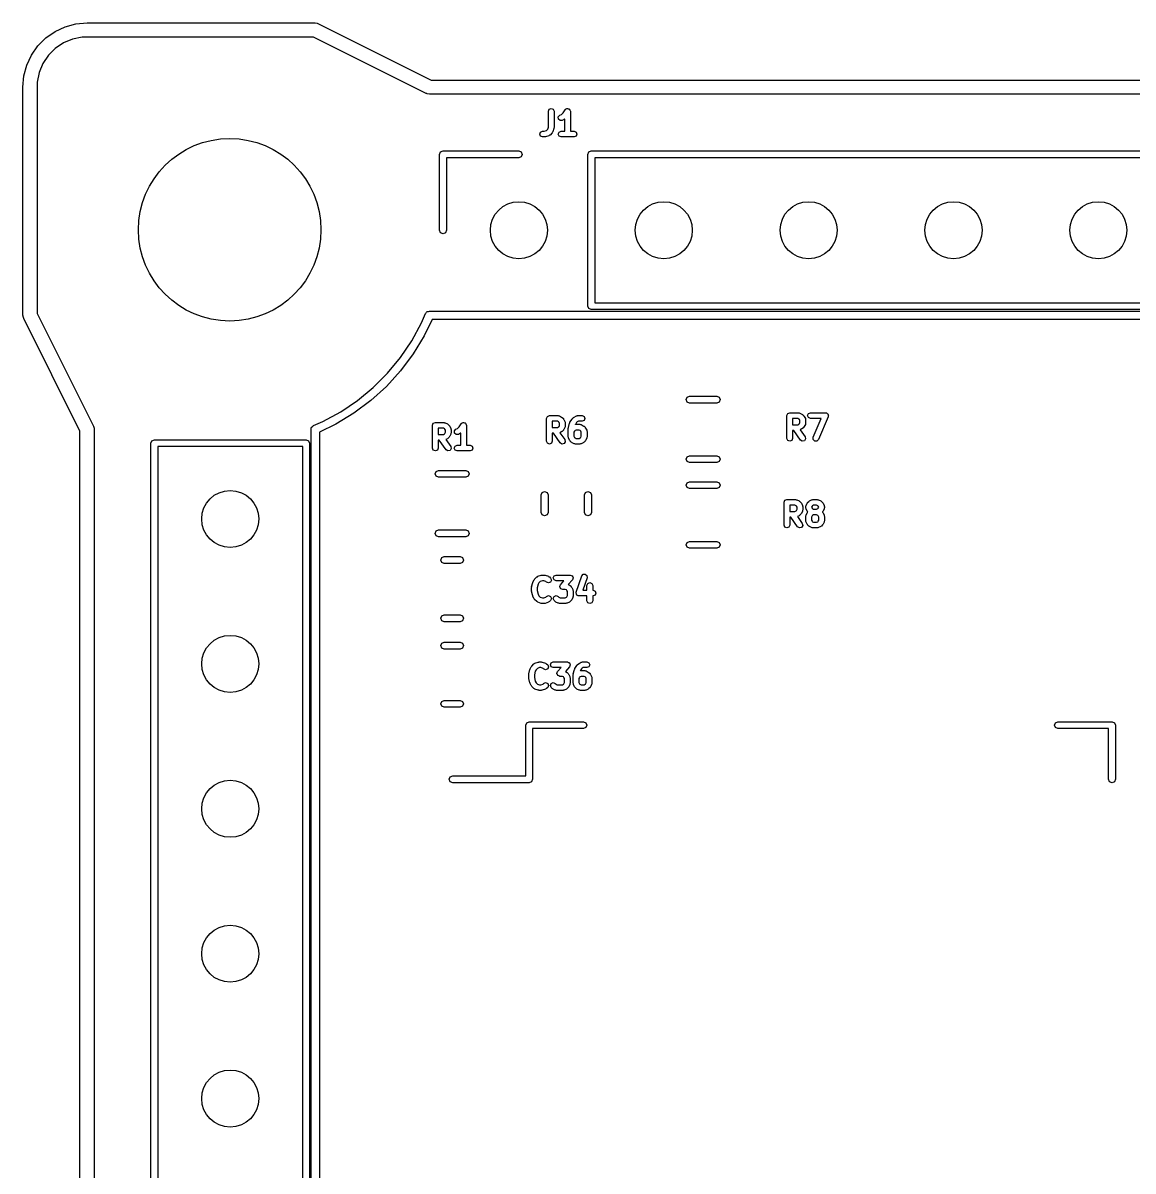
# Model space of a CAD drawing. Extents: x 0.4 to 11.3, y -7.9 to -0.4.
# Drawn here: x 5.113 to 5.879, y -3.74 to -2.948 of the extents above; entities that cross this region are included whole.
import ezdxf

# ---------------------------------------------------------------- set-up
doc = ezdxf.new("R2010")
doc.units = 0
doc.header["$MEASUREMENT"] = 0
doc.layers.add('BLACK', color=7, linetype='CONTINUOUS')

msp = doc.modelspace()

# ---------------------------------------------------------------- linework, layer by layer
at = {"layer": 'BLACK', "linetype": 'CONTINUOUS'}
for p, q in [((5.12901, -2.9582), (5.13533, -2.95377)), ((5.13533, -2.95377), (5.14233, -2.95051)), ((5.14233, -2.95051), (5.14979, -2.94851)), ((5.14979, -2.94851), (5.15748, -2.94783)), ((5.15748, -2.94783), (5.31496, -2.94783)), ((5.31496, -2.94783), (5.31635, -2.94803)), ((5.31635, -2.94803), (5.31672, -2.94828)), ((5.31672, -2.94828), (5.31716, -2.94835)), ((5.31716, -2.94835), (5.39486, -2.9872)), ((5.12355, -2.96366), (5.12901, -2.9582)), ((5.14116, -2.9616), (5.13552, -2.96537)), ((5.14743, -2.959), (5.14116, -2.9616)), ((5.15409, -2.95768), (5.14743, -2.959)), ((5.15748, -2.95768), (5.15409, -2.95768)), ((5.3138, -2.95768), (5.15748, -2.95768)), ((5.3915, -2.99653), (5.3138, -2.95768)), ((5.11586, -2.97698), (5.11912, -2.96998)), ((5.11912, -2.96998), (5.12355, -2.96366)), ((5.13072, -2.97017), (5.12695, -2.97581)), ((5.13552, -2.96537), (5.13072, -2.97017)), ((5.11386, -2.98443), (5.11586, -2.97698)), ((5.12695, -2.97581), (5.12436, -2.98208)), ((5.11319, -2.99213), (5.11386, -2.98443)), ((5.12436, -2.98208), (5.12303, -2.98873)), ((5.11319, -3.14961), (5.11319, -2.99213)), ((5.12303, -2.98873), (5.12303, -2.99213)), ((5.12303, -2.99213), (5.12303, -3.14844)), ((5.39486, -2.9872), (5.90551, -2.9872)), ((5.39194, -2.99661), (5.3915, -2.99653)), ((5.39231, -2.99685), (5.39194, -2.99661)), ((5.3937, -2.99705), (5.39231, -2.99685)), ((5.90551, -2.99705), (5.3937, -2.99705)), ((5.47589, -3.00879), (5.47647, -3.0074)), ((5.47589, -3.01972), (5.47589, -3.00879)), ((5.47647, -3.0074), (5.47786, -3.00682)), ((5.47786, -3.00682), (5.47925, -3.0074)), ((5.47925, -3.0074), (5.47983, -3.00879)), ((5.47983, -3.00879), (5.47983, -3.02004)), ((5.48494, -3.01092), (5.48608, -3.00978)), ((5.48608, -3.00978), (5.48747, -3.0077)), ((5.48747, -3.0077), (5.48764, -3.00758)), ((5.48764, -3.00758), (5.48772, -3.0074)), ((5.48772, -3.0074), (5.48825, -3.00718)), ((5.48825, -3.00718), (5.48872, -3.00686)), ((5.48872, -3.00686), (5.48892, -3.0069)), ((5.48892, -3.0069), (5.48911, -3.00682)), ((5.48911, -3.00682), (5.48964, -3.00704)), ((5.48964, -3.00704), (5.4902, -3.00715)), ((5.4902, -3.00715), (5.49031, -3.00732)), ((5.49031, -3.00732), (5.4905, -3.0074)), ((5.4905, -3.0074), (5.49072, -3.00793)), ((5.49072, -3.00793), (5.49104, -3.0084)), ((5.49104, -3.0084), (5.491, -3.0086)), ((5.491, -3.0086), (5.49108, -3.00879)), ((5.49108, -3.00879), (5.49108, -3.02257)), ((5.48274, -3.01267), (5.48373, -3.01153)), ((5.48285, -3.01417), (5.48274, -3.01267)), ((5.48399, -3.01516), (5.48285, -3.01417)), ((5.48373, -3.01153), (5.48494, -3.01092)), ((5.48549, -3.01505), (5.48399, -3.01516)), ((5.48699, -3.0143), (5.48549, -3.01505)), ((5.48714, -3.01413), (5.48699, -3.0143)), ((5.48714, -3.02257), (5.48714, -3.01413)), ((5.46989, -3.02454), (5.47047, -3.02315)), ((5.47047, -3.02593), (5.46989, -3.02454)), ((5.47047, -3.02315), (5.47186, -3.02257)), ((5.47186, -3.02651), (5.47047, -3.02593)), ((5.47186, -3.02257), (5.47304, -3.02257)), ((5.47336, -3.02651), (5.47186, -3.02651)), ((5.47304, -3.02257), (5.47455, -3.02207)), ((5.47366, -3.02638), (5.47336, -3.02651)), ((5.47398, -3.0264), (5.47366, -3.02638)), ((5.47623, -3.02565), (5.47398, -3.0264)), ((5.47455, -3.02207), (5.47539, -3.02122)), ((5.47539, -3.02122), (5.47589, -3.01972)), ((5.47658, -3.02535), (5.47623, -3.02565)), ((5.477, -3.02518), (5.47658, -3.02535)), ((5.4785, -3.02368), (5.477, -3.02518)), ((5.47868, -3.02326), (5.4785, -3.02368)), ((5.47898, -3.02291), (5.47868, -3.02326)), ((5.47973, -3.02066), (5.47898, -3.02291)), ((5.47983, -3.02004), (5.47971, -3.02034)), ((5.47971, -3.02034), (5.47973, -3.02066)), ((5.48264, -3.02454), (5.48322, -3.02315)), ((5.48322, -3.02593), (5.48264, -3.02454)), ((5.48322, -3.02315), (5.48461, -3.02257)), ((5.48461, -3.02651), (5.48322, -3.02593)), ((5.48461, -3.02257), (5.48714, -3.02257)), ((5.48911, -3.02651), (5.48461, -3.02651)), ((5.49361, -3.02651), (5.48911, -3.02651)), ((5.49108, -3.02257), (5.49361, -3.02257)), ((5.49361, -3.02257), (5.495, -3.02315)), ((5.495, -3.02593), (5.49361, -3.02651)), ((5.495, -3.02315), (5.49558, -3.02454)), ((5.49558, -3.02454), (5.495, -3.02593)), ((5.40079, -3.03855), (5.40148, -3.03688)), ((5.40079, -3.09091), (5.40079, -3.03855)), ((5.40148, -3.03688), (5.40315, -3.03619)), ((5.40315, -3.03619), (5.45551, -3.03619)), ((5.45551, -3.04091), (5.40551, -3.04091)), ((5.40551, -3.04091), (5.40551, -3.09091)), ((5.45551, -3.03619), (5.45718, -3.03688)), ((5.45718, -3.04022), (5.45551, -3.04091)), ((5.45718, -3.03688), (5.45787, -3.03855)), ((5.45787, -3.03855), (5.45718, -3.04022)), ((5.50315, -3.03855), (5.50384, -3.03688)), ((5.50315, -3.14328), (5.50315, -3.03855)), ((5.50384, -3.03688), (5.50551, -3.03619)), ((5.50551, -3.03619), (6.40787, -3.03619)), ((5.50787, -3.04091), (5.50787, -3.14091)), ((6.40551, -3.04091), (5.50787, -3.04091)), ((5.40148, -3.09258), (5.40079, -3.09091)), ((5.40315, -3.09328), (5.40148, -3.09258)), ((5.40482, -3.09258), (5.40315, -3.09328)), ((5.40551, -3.09091), (5.40482, -3.09258)), ((5.50384, -3.14495), (5.50315, -3.14328)), ((5.50551, -3.14564), (5.50384, -3.14495)), ((5.50787, -3.14091), (6.40551, -3.14091)), ((5.11331, -3.15003), (5.11319, -3.14961)), ((5.11327, -3.15048), (5.11331, -3.15003)), ((5.11371, -3.15181), (5.11327, -3.15048)), ((5.15256, -3.22951), (5.11371, -3.15181)), ((5.12303, -3.14844), (5.16188, -3.22615)), ((5.38825, -3.15487), (5.39101, -3.14844)), ((5.39556, -3.15256), (5.39008, -3.16384)), ((5.39101, -3.14844), (5.39154, -3.14783)), ((5.39154, -3.14783), (5.39182, -3.14734)), ((5.39182, -3.14734), (5.39204, -3.14727)), ((5.39204, -3.14727), (5.39221, -3.14707)), ((5.39221, -3.14707), (5.39319, -3.14685)), ((5.39319, -3.14685), (5.39372, -3.14665)), ((5.39372, -3.14665), (6.41734, -3.14665)), ((6.4155, -3.15256), (5.39556, -3.15256)), ((6.40787, -3.14564), (5.50551, -3.14564)), ((5.38154, -3.16715), (5.38825, -3.15487)), ((5.3737, -3.17874), (5.38154, -3.16715)), ((5.39008, -3.16384), (5.38251, -3.17625)), ((5.38251, -3.17625), (5.3738, -3.18789)), ((5.36479, -3.18952), (5.3737, -3.17874)), ((5.3549, -3.19942), (5.36479, -3.18952)), ((5.3738, -3.18789), (5.36402, -3.19865)), ((5.34411, -3.20833), (5.3549, -3.19942)), ((5.36402, -3.19865), (5.35326, -3.20842)), ((5.33252, -3.21617), (5.34411, -3.20833)), ((5.35326, -3.20842), (5.34163, -3.21714)), ((5.57099, -3.20778), (5.57169, -3.20611)), ((5.57169, -3.20945), (5.57099, -3.20778)), ((5.57169, -3.20611), (5.57336, -3.20541)), ((5.57336, -3.20541), (5.59204, -3.20541)), ((5.59204, -3.20541), (5.59371, -3.20611)), ((5.59371, -3.20611), (5.5944, -3.20778)), ((5.5944, -3.20778), (5.59371, -3.20945)), ((5.32025, -3.22288), (5.33252, -3.21617)), ((5.57336, -3.21014), (5.57169, -3.20945)), ((5.59204, -3.21014), (5.57336, -3.21014)), ((5.59371, -3.20945), (5.59204, -3.21014)), ((5.64109, -3.2174), (5.64249, -3.21682)), ((5.64249, -3.21682), (5.64849, -3.21682)), ((5.64849, -3.21682), (5.64891, -3.217)), ((5.65534, -3.2174), (5.65673, -3.21682)), ((5.65673, -3.21682), (5.66723, -3.21682)), ((5.66723, -3.21682), (5.66761, -3.21698)), ((5.31382, -3.22563), (5.32025, -3.22288)), ((5.32922, -3.22471), (5.31793, -3.23019)), ((5.34163, -3.21714), (5.32922, -3.22471)), ((5.39588, -3.22548), (5.39645, -3.22409)), ((5.39645, -3.22409), (5.39784, -3.22351)), ((5.39784, -3.22351), (5.40384, -3.22351)), ((5.40384, -3.22351), (5.40427, -3.22369)), ((5.40427, -3.22369), (5.40472, -3.22372)), ((5.40472, -3.22372), (5.40622, -3.22447)), ((5.40622, -3.22447), (5.40644, -3.22472)), ((5.40644, -3.22472), (5.40674, -3.22484)), ((5.41431, -3.22648), (5.4157, -3.22439)), ((5.4157, -3.22439), (5.41587, -3.22428)), ((5.41587, -3.22428), (5.41595, -3.22409)), ((5.41595, -3.22409), (5.41648, -3.22387)), ((5.41648, -3.22387), (5.41696, -3.22355)), ((5.41696, -3.22355), (5.41716, -3.22359)), ((5.41716, -3.22359), (5.41734, -3.22351)), ((5.41734, -3.22351), (5.41787, -3.22373)), ((5.41787, -3.22373), (5.41843, -3.22384)), ((5.41843, -3.22384), (5.41855, -3.22401)), ((5.41855, -3.22401), (5.41873, -3.22409)), ((5.41873, -3.22409), (5.41895, -3.22462)), ((5.41895, -3.22462), (5.41927, -3.2251)), ((5.47462, -3.22079), (5.47519, -3.2194)), ((5.47462, -3.23654), (5.47462, -3.22079)), ((5.47519, -3.2194), (5.47659, -3.21882)), ((5.47659, -3.21882), (5.48258, -3.21882)), ((5.48212, -3.22276), (5.47855, -3.22276)), ((5.47855, -3.22276), (5.47855, -3.22707)), ((5.48292, -3.22316), (5.48212, -3.22276)), ((5.48258, -3.21882), (5.48301, -3.219)), ((5.48322, -3.22346), (5.48292, -3.22316)), ((5.48301, -3.219), (5.48346, -3.21903)), ((5.48362, -3.22425), (5.48322, -3.22346)), ((5.48346, -3.21903), (5.48496, -3.21978)), ((5.48362, -3.22557), (5.48362, -3.22425)), ((5.48496, -3.21978), (5.48518, -3.22002)), ((5.48518, -3.22002), (5.48548, -3.22015)), ((5.48548, -3.22015), (5.48623, -3.2209)), ((5.48623, -3.2209), (5.48635, -3.2212)), ((5.48635, -3.2212), (5.48659, -3.22141)), ((5.48659, -3.22141), (5.48734, -3.22291)), ((5.48734, -3.22291), (5.48738, -3.22337)), ((5.48738, -3.22337), (5.48755, -3.22379)), ((5.48755, -3.22379), (5.48755, -3.22604)), ((5.48967, -3.22706), (5.49042, -3.22406)), ((5.49042, -3.22406), (5.49063, -3.22378)), ((5.49063, -3.22378), (5.4907, -3.22345)), ((5.4907, -3.22345), (5.4922, -3.2212)), ((5.4922, -3.2212), (5.49236, -3.22108)), ((5.49236, -3.22108), (5.49244, -3.2209)), ((5.49244, -3.2209), (5.49319, -3.22015)), ((5.49319, -3.22015), (5.49349, -3.22002)), ((5.49349, -3.22002), (5.4937, -3.21978)), ((5.4937, -3.21978), (5.4952, -3.21903)), ((5.49536, -3.22354), (5.49448, -3.22486)), ((5.4952, -3.21903), (5.49566, -3.219)), ((5.49575, -3.22316), (5.49536, -3.22354)), ((5.49566, -3.219), (5.49608, -3.21882)), ((5.49655, -3.22276), (5.49575, -3.22316)), ((5.49608, -3.21882), (5.49908, -3.21882)), ((5.49908, -3.22276), (5.49655, -3.22276)), ((5.49908, -3.21882), (5.50047, -3.2194)), ((5.50047, -3.22218), (5.49908, -3.22276)), ((5.50047, -3.2194), (5.50105, -3.22079)), ((5.50105, -3.22079), (5.50047, -3.22218)), ((5.64052, -3.21879), (5.64109, -3.2174)), ((5.64052, -3.23454), (5.64052, -3.21879)), ((5.64802, -3.22076), (5.64446, -3.22076)), ((5.64446, -3.22076), (5.64446, -3.22507)), ((5.64882, -3.22116), (5.64802, -3.22076)), ((5.64802, -3.22507), (5.64882, -3.22467)), ((5.64912, -3.22146), (5.64882, -3.22116)), ((5.64882, -3.22467), (5.64912, -3.22437)), ((5.64891, -3.217), (5.64937, -3.21703)), ((5.64952, -3.22225), (5.64912, -3.22146)), ((5.64912, -3.22437), (5.64952, -3.22357)), ((5.64937, -3.21703), (5.65087, -3.21778)), ((5.64952, -3.22357), (5.64952, -3.22225)), ((5.65087, -3.21778), (5.65108, -3.21802)), ((5.65108, -3.21802), (5.65138, -3.21815)), ((5.65138, -3.21815), (5.65213, -3.2189)), ((5.65213, -3.2189), (5.65225, -3.2192)), ((5.65225, -3.2192), (5.6525, -3.21941)), ((5.6525, -3.21941), (5.65325, -3.22091)), ((5.65325, -3.22091), (5.65328, -3.22137)), ((5.65328, -3.22446), (5.65325, -3.22492)), ((5.65328, -3.22137), (5.65345, -3.22179)), ((5.65345, -3.22404), (5.65328, -3.22446)), ((5.65345, -3.22179), (5.65345, -3.22404)), ((5.65477, -3.21879), (5.65534, -3.2174)), ((5.65534, -3.22018), (5.65477, -3.21879)), ((5.65673, -3.22076), (5.65534, -3.22018)), ((5.66425, -3.22076), (5.65673, -3.22076)), ((5.65868, -3.23376), (5.66425, -3.22076)), ((5.66904, -3.21956), (5.66229, -3.23531)), ((5.66761, -3.21698), (5.66801, -3.21698)), ((5.66801, -3.21698), (5.66827, -3.21725)), ((5.66827, -3.21725), (5.66863, -3.2174)), ((5.66863, -3.2174), (5.66878, -3.21777)), ((5.66878, -3.21777), (5.66906, -3.21806)), ((5.66905, -3.21916), (5.66904, -3.21956)), ((5.6692, -3.21879), (5.66905, -3.21916)), ((5.66906, -3.21806), (5.66906, -3.21844)), ((5.66906, -3.21844), (5.6692, -3.21879)), ((5.15256, -4.25081), (5.15256, -3.22951)), ((5.16188, -3.22615), (5.16232, -3.22747)), ((5.16232, -3.22747), (5.16228, -3.22792)), ((5.16228, -3.22792), (5.1624, -3.22835)), ((5.1624, -3.22835), (5.1624, -4.25197)), ((5.31203, -3.22835), (5.31221, -3.22734)), ((5.31203, -4.25197), (5.31203, -3.22835)), ((5.31221, -3.22734), (5.31238, -3.22713)), ((5.31238, -3.22713), (5.31244, -3.22683)), ((5.31244, -3.22683), (5.31313, -3.22623)), ((5.31313, -3.22623), (5.3135, -3.22579)), ((5.3135, -3.22579), (5.31367, -3.22576)), ((5.31367, -3.22576), (5.31382, -3.22563)), ((5.31793, -3.23019), (5.31793, -4.25012)), ((5.39588, -3.24123), (5.39588, -3.22548)), ((5.40338, -3.22745), (5.39981, -3.22745)), ((5.39981, -3.22745), (5.39981, -3.23176)), ((5.39981, -3.23176), (5.40338, -3.23176)), ((5.40418, -3.22785), (5.40338, -3.22745)), ((5.40338, -3.23176), (5.40418, -3.23136)), ((5.40448, -3.22815), (5.40418, -3.22785)), ((5.40418, -3.23136), (5.40448, -3.23107)), ((5.40488, -3.22895), (5.40448, -3.22815)), ((5.40448, -3.23107), (5.40488, -3.23027)), ((5.40488, -3.23027), (5.40488, -3.22895)), ((5.40674, -3.22484), (5.40749, -3.22559)), ((5.40749, -3.22559), (5.40761, -3.22589)), ((5.40761, -3.22589), (5.40785, -3.2261)), ((5.40785, -3.2261), (5.4086, -3.2276)), ((5.4086, -3.23161), (5.40785, -3.23311)), ((5.4086, -3.2276), (5.40864, -3.22806)), ((5.40864, -3.23115), (5.4086, -3.23161)), ((5.40864, -3.22806), (5.40881, -3.22848)), ((5.40881, -3.23073), (5.40864, -3.23115)), ((5.40881, -3.22848), (5.40881, -3.23073)), ((5.41098, -3.22936), (5.41196, -3.22822)), ((5.41108, -3.23086), (5.41098, -3.22936)), ((5.41222, -3.23185), (5.41108, -3.23086)), ((5.41196, -3.22822), (5.41318, -3.22761)), ((5.41372, -3.23174), (5.41222, -3.23185)), ((5.41318, -3.22761), (5.41431, -3.22648)), ((5.41522, -3.23099), (5.41372, -3.23174)), ((5.41537, -3.23082), (5.41522, -3.23099)), ((5.41537, -3.23926), (5.41537, -3.23082)), ((5.41927, -3.2251), (5.41923, -3.22529)), ((5.41923, -3.22529), (5.41931, -3.22548)), ((5.41931, -3.22548), (5.41931, -3.23926)), ((5.47855, -3.22707), (5.48212, -3.22707)), ((5.47931, -3.23101), (5.47855, -3.23101)), ((5.47855, -3.23101), (5.47855, -3.23654)), ((5.48397, -3.23767), (5.47931, -3.23101)), ((5.48212, -3.22707), (5.48292, -3.22667)), ((5.48292, -3.22667), (5.48322, -3.22637)), ((5.48322, -3.22637), (5.48362, -3.22557)), ((5.48496, -3.23005), (5.48384, -3.23061)), ((5.48384, -3.23061), (5.4872, -3.23541)), ((5.48518, -3.2298), (5.48496, -3.23005)), ((5.48548, -3.22968), (5.48518, -3.2298)), ((5.48623, -3.22893), (5.48548, -3.22968)), ((5.48635, -3.22863), (5.48623, -3.22893)), ((5.48659, -3.22842), (5.48635, -3.22863)), ((5.48734, -3.22692), (5.48659, -3.22842)), ((5.48738, -3.22646), (5.48734, -3.22692)), ((5.48755, -3.22604), (5.48738, -3.22646)), ((5.48961, -3.22754), (5.48971, -3.22731)), ((5.48961, -3.23354), (5.48961, -3.22754)), ((5.48971, -3.22731), (5.48967, -3.22706)), ((5.49395, -3.22945), (5.49355, -3.23025)), ((5.49355, -3.23025), (5.49355, -3.23307)), ((5.49425, -3.22916), (5.49395, -3.22945)), ((5.49505, -3.22876), (5.49425, -3.22916)), ((5.49448, -3.22486), (5.49458, -3.22482)), ((5.49458, -3.22482), (5.49758, -3.22482)), ((5.49712, -3.22876), (5.49505, -3.22876)), ((5.49792, -3.22916), (5.49712, -3.22876)), ((5.49758, -3.22482), (5.49801, -3.225)), ((5.49821, -3.22945), (5.49792, -3.22916)), ((5.49801, -3.225), (5.49846, -3.22503)), ((5.49861, -3.23025), (5.49821, -3.22945)), ((5.49846, -3.22503), (5.49996, -3.22578)), ((5.49861, -3.23307), (5.49861, -3.23025)), ((5.49996, -3.22578), (5.50017, -3.22602)), ((5.50017, -3.22602), (5.50047, -3.22615)), ((5.50047, -3.22615), (5.50122, -3.2269)), ((5.50122, -3.2269), (5.50135, -3.2272)), ((5.50135, -3.2272), (5.50159, -3.22741)), ((5.50159, -3.22741), (5.50234, -3.22891)), ((5.50234, -3.22891), (5.50238, -3.22936)), ((5.50238, -3.22936), (5.50255, -3.22979)), ((5.50255, -3.22979), (5.50255, -3.23354)), ((5.64446, -3.22507), (5.64802, -3.22507)), ((5.64521, -3.22901), (5.64446, -3.22901)), ((5.64446, -3.22901), (5.64446, -3.23454)), ((5.64987, -3.23567), (5.64521, -3.22901)), ((5.65087, -3.22805), (5.64974, -3.22861)), ((5.64974, -3.22861), (5.6531, -3.23341)), ((5.65108, -3.2278), (5.65087, -3.22805)), ((5.65138, -3.22768), (5.65108, -3.2278)), ((5.65213, -3.22693), (5.65138, -3.22768)), ((5.65225, -3.22663), (5.65213, -3.22693)), ((5.6525, -3.22642), (5.65225, -3.22663)), ((5.65325, -3.22492), (5.6525, -3.22642)), ((5.20154, -3.2378), (5.20224, -3.23612)), ((5.20154, -4.14016), (5.20154, -3.2378)), ((5.20224, -3.23612), (5.20391, -3.23543)), ((5.20391, -3.23543), (5.30863, -3.23543)), ((5.20627, -3.24016), (5.20627, -4.1378)), ((5.30627, -3.24016), (5.20627, -3.24016)), ((5.30627, -4.1378), (5.30627, -3.24016)), ((5.30863, -3.23543), (5.3103, -3.23612)), ((5.3103, -3.23612), (5.31099, -3.2378)), ((5.31099, -3.2378), (5.31099, -4.14016)), ((5.40057, -3.2357), (5.39981, -3.2357)), ((5.39981, -3.2357), (5.39981, -3.24123)), ((5.40523, -3.24236), (5.40057, -3.2357)), ((5.40622, -3.23474), (5.4051, -3.2353)), ((5.4051, -3.2353), (5.40846, -3.2401)), ((5.40644, -3.2345), (5.40622, -3.23474)), ((5.40674, -3.23437), (5.40644, -3.2345)), ((5.40749, -3.23362), (5.40674, -3.23437)), ((5.40761, -3.23332), (5.40749, -3.23362)), ((5.40785, -3.23311), (5.40761, -3.23332)), ((5.40846, -3.2401), (5.40878, -3.24157)), ((5.41087, -3.24123), (5.41145, -3.23984)), ((5.41145, -3.23984), (5.41284, -3.23926)), ((5.41284, -3.23926), (5.41537, -3.23926)), ((5.41931, -3.23926), (5.42184, -3.23926)), ((5.42184, -3.23926), (5.42323, -3.23984)), ((5.42323, -3.23984), (5.42381, -3.24123)), ((5.47519, -3.23793), (5.47462, -3.23654)), ((5.47659, -3.23851), (5.47519, -3.23793)), ((5.47798, -3.23793), (5.47659, -3.23851)), ((5.47855, -3.23654), (5.47798, -3.23793)), ((5.48524, -3.23848), (5.48397, -3.23767)), ((5.48671, -3.23815), (5.48524, -3.23848)), ((5.48752, -3.23688), (5.48671, -3.23815)), ((5.4872, -3.23541), (5.48752, -3.23688)), ((5.48979, -3.23396), (5.48961, -3.23354)), ((5.48982, -3.23442), (5.48979, -3.23396)), ((5.49057, -3.23592), (5.48982, -3.23442)), ((5.49082, -3.23613), (5.49057, -3.23592)), ((5.49094, -3.23643), (5.49082, -3.23613)), ((5.49169, -3.23718), (5.49094, -3.23643)), ((5.49199, -3.2373), (5.49169, -3.23718)), ((5.4922, -3.23755), (5.49199, -3.2373)), ((5.4937, -3.2383), (5.4922, -3.23755)), ((5.49355, -3.23307), (5.49395, -3.23387)), ((5.49416, -3.23833), (5.4937, -3.2383)), ((5.49395, -3.23387), (5.49425, -3.23417)), ((5.49458, -3.23851), (5.49416, -3.23833)), ((5.49425, -3.23417), (5.49505, -3.23457)), ((5.49758, -3.23851), (5.49458, -3.23851)), ((5.49505, -3.23457), (5.49712, -3.23457)), ((5.49712, -3.23457), (5.49792, -3.23417)), ((5.49801, -3.23833), (5.49758, -3.23851)), ((5.49792, -3.23417), (5.49821, -3.23387)), ((5.49846, -3.2383), (5.49801, -3.23833)), ((5.49821, -3.23387), (5.49861, -3.23307)), ((5.49996, -3.23755), (5.49846, -3.2383)), ((5.50017, -3.2373), (5.49996, -3.23755)), ((5.50047, -3.23718), (5.50017, -3.2373)), ((5.50122, -3.23643), (5.50047, -3.23718)), ((5.50135, -3.23613), (5.50122, -3.23643)), ((5.50159, -3.23592), (5.50135, -3.23613)), ((5.50234, -3.23442), (5.50159, -3.23592)), ((5.50238, -3.23396), (5.50234, -3.23442)), ((5.50255, -3.23354), (5.50238, -3.23396)), ((5.64109, -3.23593), (5.64052, -3.23454)), ((5.64249, -3.23651), (5.64109, -3.23593)), ((5.64388, -3.23593), (5.64249, -3.23651)), ((5.64446, -3.23454), (5.64388, -3.23593)), ((5.65114, -3.23648), (5.64987, -3.23567)), ((5.65261, -3.23615), (5.65114, -3.23648)), ((5.65342, -3.23488), (5.65261, -3.23615)), ((5.6531, -3.23341), (5.65342, -3.23488)), ((5.65866, -3.23527), (5.65868, -3.23376)), ((5.65971, -3.23635), (5.65866, -3.23527)), ((5.66122, -3.23636), (5.65971, -3.23635)), ((5.66229, -3.23531), (5.66122, -3.23636)), ((5.39645, -3.24262), (5.39588, -3.24123)), ((5.39784, -3.2432), (5.39645, -3.24262)), ((5.39924, -3.24262), (5.39784, -3.2432)), ((5.39981, -3.24123), (5.39924, -3.24262)), ((5.4065, -3.24317), (5.40523, -3.24236)), ((5.40797, -3.24284), (5.4065, -3.24317)), ((5.40878, -3.24157), (5.40797, -3.24284)), ((5.41145, -3.24262), (5.41087, -3.24123)), ((5.41284, -3.2432), (5.41145, -3.24262)), ((5.41734, -3.2432), (5.41284, -3.2432)), ((5.42184, -3.2432), (5.41734, -3.2432)), ((5.42323, -3.24262), (5.42184, -3.2432)), ((5.42381, -3.24123), (5.42323, -3.24262)), ((5.57099, -3.24892), (5.57169, -3.24725)), ((5.57169, -3.24725), (5.57336, -3.24656)), ((5.57336, -3.24656), (5.59204, -3.24656)), ((5.59204, -3.24656), (5.59371, -3.24725)), ((5.59371, -3.24725), (5.5944, -3.24892)), ((5.57169, -3.25059), (5.57099, -3.24892)), ((5.57336, -3.25128), (5.57169, -3.25059)), ((5.59204, -3.25128), (5.57336, -3.25128)), ((5.59371, -3.25059), (5.59204, -3.25128)), ((5.5944, -3.24892), (5.59371, -3.25059)), ((5.39777, -3.25896), (5.39846, -3.25729)), ((5.39846, -3.26063), (5.39777, -3.25896)), ((5.39846, -3.25729), (5.40013, -3.25659)), ((5.40013, -3.26132), (5.39846, -3.26063)), ((5.40013, -3.25659), (5.41881, -3.25659)), ((5.41881, -3.26132), (5.40013, -3.26132)), ((5.41881, -3.25659), (5.42048, -3.25729)), ((5.42048, -3.26063), (5.41881, -3.26132)), ((5.42048, -3.25729), (5.42117, -3.25896)), ((5.42117, -3.25896), (5.42048, -3.26063)), ((5.47089, -3.27348), (5.47158, -3.27181)), ((5.47158, -3.27181), (5.47325, -3.27112)), ((5.47325, -3.27112), (5.47492, -3.27181)), ((5.47492, -3.27181), (5.47561, -3.27348)), ((5.50081, -3.27348), (5.5015, -3.27181)), ((5.5015, -3.27181), (5.50317, -3.27112)), ((5.50317, -3.27112), (5.50484, -3.27181)), ((5.50484, -3.27181), (5.50553, -3.27348)), ((5.57099, -3.26683), (5.57169, -3.26516)), ((5.57169, -3.2685), (5.57099, -3.26683)), ((5.57169, -3.26516), (5.57336, -3.26447)), ((5.57336, -3.26919), (5.57169, -3.2685)), ((5.57336, -3.26447), (5.59204, -3.26447)), ((5.59204, -3.26919), (5.57336, -3.26919)), ((5.59204, -3.26447), (5.59371, -3.26516)), ((5.59371, -3.2685), (5.59204, -3.26919)), ((5.59371, -3.26516), (5.5944, -3.26683)), ((5.5944, -3.26683), (5.59371, -3.2685)), ((5.47089, -3.28558), (5.47089, -3.27348)), ((5.47561, -3.27348), (5.47561, -3.28558)), ((5.50081, -3.28558), (5.50081, -3.27348)), ((5.50553, -3.27348), (5.50553, -3.28558)), ((5.63852, -3.27863), (5.63909, -3.27724)), ((5.63852, -3.29438), (5.63852, -3.27863)), ((5.63909, -3.27724), (5.64049, -3.27666)), ((5.64049, -3.27666), (5.64649, -3.27666)), ((5.64649, -3.27666), (5.64691, -3.27684)), ((5.64691, -3.27684), (5.64737, -3.27687)), ((5.64737, -3.27687), (5.64887, -3.27762)), ((5.64887, -3.27762), (5.64908, -3.27787)), ((5.64908, -3.27787), (5.64938, -3.27799)), ((5.64938, -3.27799), (5.65013, -3.27874)), ((5.65013, -3.27874), (5.65025, -3.27904)), ((5.65025, -3.27904), (5.6505, -3.27925)), ((5.6505, -3.27925), (5.65125, -3.28075)), ((5.65372, -3.28075), (5.65447, -3.27925)), ((5.65447, -3.27925), (5.65472, -3.27904)), ((5.65472, -3.27904), (5.65484, -3.27874)), ((5.65484, -3.27874), (5.65559, -3.27799)), ((5.65559, -3.27799), (5.65589, -3.27787)), ((5.65589, -3.27787), (5.6561, -3.27762)), ((5.6561, -3.27762), (5.6576, -3.27687)), ((5.6576, -3.27687), (5.65806, -3.27684)), ((5.65806, -3.27684), (5.65848, -3.27666)), ((5.65848, -3.27666), (5.66148, -3.27666)), ((5.66148, -3.27666), (5.66191, -3.27684)), ((5.66191, -3.27684), (5.66236, -3.27687)), ((5.66236, -3.27687), (5.66386, -3.27762)), ((5.66386, -3.27762), (5.66408, -3.27787)), ((5.66408, -3.27787), (5.66438, -3.27799)), ((5.66438, -3.27799), (5.66513, -3.27874)), ((5.66513, -3.27874), (5.66525, -3.27904)), ((5.66525, -3.27904), (5.66549, -3.27925)), ((5.66549, -3.27925), (5.66624, -3.28075)), ((5.47158, -3.28725), (5.47089, -3.28558)), ((5.47325, -3.28794), (5.47158, -3.28725)), ((5.47492, -3.28725), (5.47325, -3.28794)), ((5.47561, -3.28558), (5.47492, -3.28725)), ((5.5015, -3.28725), (5.50081, -3.28558)), ((5.50317, -3.28794), (5.5015, -3.28725)), ((5.50484, -3.28725), (5.50317, -3.28794)), ((5.50553, -3.28558), (5.50484, -3.28725)), ((5.64602, -3.2806), (5.64246, -3.2806)), ((5.64246, -3.2806), (5.64246, -3.28491)), ((5.64246, -3.28491), (5.64602, -3.28491)), ((5.64682, -3.281), (5.64602, -3.2806)), ((5.64602, -3.28491), (5.64682, -3.28451)), ((5.64712, -3.2813), (5.64682, -3.281)), ((5.64682, -3.28451), (5.64712, -3.28421)), ((5.64752, -3.2821), (5.64712, -3.2813)), ((5.64712, -3.28421), (5.64752, -3.28342)), ((5.64752, -3.28342), (5.64752, -3.2821)), ((5.64887, -3.28789), (5.64774, -3.28845)), ((5.64908, -3.28765), (5.64887, -3.28789)), ((5.64938, -3.28752), (5.64908, -3.28765)), ((5.65013, -3.28677), (5.64938, -3.28752)), ((5.65025, -3.28647), (5.65013, -3.28677)), ((5.6505, -3.28626), (5.65025, -3.28647)), ((5.65125, -3.28476), (5.6505, -3.28626)), ((5.65125, -3.28075), (5.65128, -3.28121)), ((5.65128, -3.2843), (5.65125, -3.28476)), ((5.65128, -3.28121), (5.65145, -3.28163)), ((5.65145, -3.28388), (5.65128, -3.2843)), ((5.65145, -3.28163), (5.65145, -3.28388)), ((5.65352, -3.28163), (5.65369, -3.28121)), ((5.65352, -3.28238), (5.65352, -3.28163)), ((5.65369, -3.2828), (5.65352, -3.28238)), ((5.65352, -3.28838), (5.65369, -3.28796)), ((5.65369, -3.28121), (5.65372, -3.28075)), ((5.65372, -3.28326), (5.65369, -3.2828)), ((5.65369, -3.28796), (5.65372, -3.2875)), ((5.65447, -3.28476), (5.65372, -3.28326)), ((5.65372, -3.2875), (5.65447, -3.286)), ((5.65472, -3.28497), (5.65447, -3.28476)), ((5.65447, -3.286), (5.65472, -3.28579)), ((5.65484, -3.28527), (5.65472, -3.28497)), ((5.65472, -3.28579), (5.65484, -3.28549)), ((5.65495, -3.28538), (5.65484, -3.28527)), ((5.65484, -3.28549), (5.65495, -3.28538)), ((5.65785, -3.28805), (5.65745, -3.28885)), ((5.65785, -3.2813), (5.6575, -3.28201)), ((5.6575, -3.28201), (5.65785, -3.28272)), ((5.65815, -3.281), (5.65785, -3.2813)), ((5.65785, -3.28272), (5.65815, -3.28301)), ((5.65815, -3.28775), (5.65785, -3.28805)), ((5.65895, -3.2806), (5.65815, -3.281)), ((5.65815, -3.28301), (5.65895, -3.28341)), ((5.65895, -3.28735), (5.65815, -3.28775)), ((5.66102, -3.2806), (5.65895, -3.2806)), ((5.65895, -3.28341), (5.66102, -3.28341)), ((5.66102, -3.28735), (5.65895, -3.28735)), ((5.66182, -3.281), (5.66102, -3.2806)), ((5.66102, -3.28341), (5.66182, -3.28301)), ((5.66182, -3.28775), (5.66102, -3.28735)), ((5.66212, -3.2813), (5.66182, -3.281)), ((5.66182, -3.28301), (5.66212, -3.28272)), ((5.66212, -3.28805), (5.66182, -3.28775)), ((5.66247, -3.28201), (5.66212, -3.2813)), ((5.66212, -3.28272), (5.66247, -3.28201)), ((5.66252, -3.28885), (5.66212, -3.28805)), ((5.66513, -3.28527), (5.66502, -3.28538)), ((5.66502, -3.28538), (5.66513, -3.28549)), ((5.66525, -3.28497), (5.66513, -3.28527)), ((5.66513, -3.28549), (5.66525, -3.28579)), ((5.66549, -3.28476), (5.66525, -3.28497)), ((5.66525, -3.28579), (5.66549, -3.286)), ((5.66624, -3.28326), (5.66549, -3.28476)), ((5.66549, -3.286), (5.66624, -3.2875)), ((5.66624, -3.28075), (5.66628, -3.28121)), ((5.66628, -3.2828), (5.66624, -3.28326)), ((5.66624, -3.2875), (5.66628, -3.28796)), ((5.66628, -3.28121), (5.66645, -3.28163)), ((5.66645, -3.28238), (5.66628, -3.2828)), ((5.66628, -3.28796), (5.66645, -3.28838)), ((5.66645, -3.28163), (5.66645, -3.28238)), ((5.63909, -3.29577), (5.63852, -3.29438)), ((5.64049, -3.29635), (5.63909, -3.29577)), ((5.64188, -3.29577), (5.64049, -3.29635)), ((5.64246, -3.29438), (5.64188, -3.29577)), ((5.64321, -3.28885), (5.64246, -3.28885)), ((5.64246, -3.28885), (5.64246, -3.29438)), ((5.64787, -3.29551), (5.64321, -3.28885)), ((5.64774, -3.28845), (5.6511, -3.29325)), ((5.64914, -3.29632), (5.64787, -3.29551)), ((5.65061, -3.29599), (5.64914, -3.29632)), ((5.65142, -3.29472), (5.65061, -3.29599)), ((5.6511, -3.29325), (5.65142, -3.29472)), ((5.65352, -3.29138), (5.65352, -3.28838)), ((5.65369, -3.2918), (5.65352, -3.29138)), ((5.65372, -3.29226), (5.65369, -3.2918)), ((5.65447, -3.29376), (5.65372, -3.29226)), ((5.65472, -3.29397), (5.65447, -3.29376)), ((5.65484, -3.29427), (5.65472, -3.29397)), ((5.65559, -3.29502), (5.65484, -3.29427)), ((5.65589, -3.29515), (5.65559, -3.29502)), ((5.6561, -3.29539), (5.65589, -3.29515)), ((5.6576, -3.29614), (5.6561, -3.29539)), ((5.65745, -3.28885), (5.65745, -3.29092)), ((5.65745, -3.29092), (5.65785, -3.29171)), ((5.65785, -3.29171), (5.65815, -3.29201)), ((5.65815, -3.29201), (5.65895, -3.29241)), ((5.65895, -3.29241), (5.66102, -3.29241)), ((5.66102, -3.29241), (5.66182, -3.29201)), ((5.66182, -3.29201), (5.66212, -3.29171)), ((5.66212, -3.29171), (5.66252, -3.29092)), ((5.66386, -3.29539), (5.66236, -3.29614)), ((5.66252, -3.29092), (5.66252, -3.28885)), ((5.66408, -3.29515), (5.66386, -3.29539)), ((5.66438, -3.29502), (5.66408, -3.29515)), ((5.66513, -3.29427), (5.66438, -3.29502)), ((5.66525, -3.29397), (5.66513, -3.29427)), ((5.66549, -3.29376), (5.66525, -3.29397)), ((5.66624, -3.29226), (5.66549, -3.29376)), ((5.66628, -3.2918), (5.66624, -3.29226)), ((5.66645, -3.29138), (5.66628, -3.2918)), ((5.66645, -3.28838), (5.66645, -3.29138)), ((5.39777, -3.3001), (5.39846, -3.29843)), ((5.39846, -3.30177), (5.39777, -3.3001)), ((5.39846, -3.29843), (5.40013, -3.29774)), ((5.40013, -3.30246), (5.39846, -3.30177)), ((5.40013, -3.29774), (5.41881, -3.29774)), ((5.41881, -3.30246), (5.40013, -3.30246)), ((5.41881, -3.29774), (5.42048, -3.29843)), ((5.42048, -3.30177), (5.41881, -3.30246)), ((5.42048, -3.29843), (5.42117, -3.3001)), ((5.42117, -3.3001), (5.42048, -3.30177)), ((5.65806, -3.29617), (5.6576, -3.29614)), ((5.65848, -3.29635), (5.65806, -3.29617)), ((5.66148, -3.29635), (5.65848, -3.29635)), ((5.66191, -3.29617), (5.66148, -3.29635)), ((5.66236, -3.29614), (5.66191, -3.29617)), ((5.57099, -3.30797), (5.57169, -3.3063)), ((5.57169, -3.30964), (5.57099, -3.30797)), ((5.57169, -3.3063), (5.57336, -3.30561)), ((5.57336, -3.31033), (5.57169, -3.30964)), ((5.57336, -3.30561), (5.59204, -3.30561)), ((5.59204, -3.31033), (5.57336, -3.31033)), ((5.59204, -3.30561), (5.59371, -3.3063)), ((5.59371, -3.30964), (5.59204, -3.31033)), ((5.59371, -3.3063), (5.5944, -3.30797)), ((5.5944, -3.30797), (5.59371, -3.30964)), ((5.40157, -3.3185), (5.40226, -3.31683)), ((5.40226, -3.32017), (5.40157, -3.3185)), ((5.40226, -3.31683), (5.40393, -3.31614)), ((5.40393, -3.31614), (5.415, -3.31614)), ((5.415, -3.31614), (5.41667, -3.31683)), ((5.41667, -3.31683), (5.41737, -3.3185)), ((5.41737, -3.3185), (5.41667, -3.32017)), ((5.40393, -3.32087), (5.40226, -3.32017)), ((5.415, -3.32087), (5.40393, -3.32087)), ((5.41667, -3.32017), (5.415, -3.32087)), ((5.46433, -3.33706), (5.46508, -3.33406)), ((5.46508, -3.33406), (5.46521, -3.33388)), ((5.46521, -3.33388), (5.46523, -3.33366)), ((5.46523, -3.33366), (5.46598, -3.33216)), ((5.46598, -3.33216), (5.46622, -3.33195)), ((5.46622, -3.33195), (5.46635, -3.33165)), ((5.46635, -3.33165), (5.46785, -3.33015)), ((5.46785, -3.33015), (5.46827, -3.32997)), ((5.46884, -3.33523), (5.46821, -3.33778)), ((5.46827, -3.32997), (5.46861, -3.32967)), ((5.46861, -3.32967), (5.47086, -3.32892)), ((5.46936, -3.3342), (5.46884, -3.33523)), ((5.4703, -3.33326), (5.46936, -3.3342)), ((5.47181, -3.33276), (5.4703, -3.33326)), ((5.47086, -3.32892), (5.47119, -3.32894)), ((5.47119, -3.32894), (5.47149, -3.32882)), ((5.47149, -3.32882), (5.47299, -3.32882)), ((5.47267, -3.33276), (5.47181, -3.33276)), ((5.47417, -3.33326), (5.47267, -3.33276)), ((5.47299, -3.32882), (5.47329, -3.32894)), ((5.47329, -3.32894), (5.47361, -3.32892)), ((5.47361, -3.32892), (5.47586, -3.32967)), ((5.47459, -3.33368), (5.47417, -3.33326)), ((5.47599, -3.33426), (5.47459, -3.33368)), ((5.47586, -3.32967), (5.47621, -3.32997)), ((5.47738, -3.33368), (5.47599, -3.33426)), ((5.47621, -3.32997), (5.47663, -3.33015)), ((5.47663, -3.33015), (5.47738, -3.3309)), ((5.47738, -3.3309), (5.47795, -3.33229)), ((5.47795, -3.33229), (5.47738, -3.33368)), ((5.47927, -3.33079), (5.47984, -3.3294)), ((5.47984, -3.33218), (5.47927, -3.33079)), ((5.47984, -3.3294), (5.48124, -3.32882)), ((5.48124, -3.33276), (5.47984, -3.33218)), ((5.48124, -3.32882), (5.49098, -3.32882)), ((5.48665, -3.33276), (5.48124, -3.33276)), ((5.48403, -3.33615), (5.48425, -3.33549)), ((5.48425, -3.33549), (5.48665, -3.33276)), ((5.49247, -3.33209), (5.48958, -3.33538)), ((5.48958, -3.33538), (5.49037, -3.33578)), ((5.49098, -3.32882), (5.49162, -3.32909)), ((5.49162, -3.32909), (5.49228, -3.32931)), ((5.49228, -3.32931), (5.49231, -3.32937)), ((5.49231, -3.32937), (5.49238, -3.3294)), ((5.49238, -3.3294), (5.49264, -3.33004)), ((5.49269, -3.33143), (5.49247, -3.33209)), ((5.49264, -3.33004), (5.49295, -3.33066)), ((5.49295, -3.33079), (5.49269, -3.33143)), ((5.49295, -3.33066), (5.49293, -3.33072)), ((5.49293, -3.33072), (5.49295, -3.33079)), ((5.49512, -3.34067), (5.49887, -3.32942)), ((5.49887, -3.32942), (5.49985, -3.32828)), ((5.5026, -3.33066), (5.49972, -3.33932)), ((5.49985, -3.32828), (5.50136, -3.32817)), ((5.50136, -3.32817), (5.50249, -3.32916)), ((5.50249, -3.32916), (5.5026, -3.33066)), ((5.50251, -3.33604), (5.50309, -3.33465)), ((5.50309, -3.33465), (5.50448, -3.33407)), ((5.50448, -3.33407), (5.50587, -3.33465)), ((5.50587, -3.33465), (5.50645, -3.33604)), ((5.46427, -3.33754), (5.46436, -3.33731)), ((5.46427, -3.33979), (5.46427, -3.33754)), ((5.46436, -3.34002), (5.46427, -3.33979)), ((5.46436, -3.33731), (5.46433, -3.33706)), ((5.46433, -3.34027), (5.46436, -3.34002)), ((5.46508, -3.34327), (5.46433, -3.34027)), ((5.46521, -3.34344), (5.46508, -3.34327)), ((5.46523, -3.34367), (5.46521, -3.34344)), ((5.46821, -3.33778), (5.46821, -3.33955)), ((5.46821, -3.33955), (5.46884, -3.3421)), ((5.46884, -3.3421), (5.46936, -3.34312)), ((5.46936, -3.34312), (5.4703, -3.34407)), ((5.47459, -3.34365), (5.47599, -3.34307)), ((5.47599, -3.34307), (5.47738, -3.34365)), ((5.47984, -3.34365), (5.48124, -3.34307)), ((5.48124, -3.34307), (5.48263, -3.34365)), ((5.48377, -3.33679), (5.48403, -3.33615)), ((5.48379, -3.33685), (5.48377, -3.33679)), ((5.48377, -3.33692), (5.48379, -3.33685)), ((5.48408, -3.33754), (5.48377, -3.33692)), ((5.48434, -3.33818), (5.48408, -3.33754)), ((5.48441, -3.33821), (5.48434, -3.33818)), ((5.48444, -3.33827), (5.48441, -3.33821)), ((5.4851, -3.33849), (5.48444, -3.33827)), ((5.48574, -3.33876), (5.4851, -3.33849)), ((5.48752, -3.33876), (5.48574, -3.33876)), ((5.48832, -3.33916), (5.48752, -3.33876)), ((5.48862, -3.33945), (5.48832, -3.33916)), ((5.48902, -3.34025), (5.48862, -3.33945)), ((5.48862, -3.34387), (5.48902, -3.34307)), ((5.48902, -3.34307), (5.48902, -3.34025)), ((5.49037, -3.33578), (5.49058, -3.33602)), ((5.49058, -3.33602), (5.49088, -3.33615)), ((5.49088, -3.33615), (5.49163, -3.3369)), ((5.49163, -3.3369), (5.49175, -3.3372)), ((5.49175, -3.3372), (5.492, -3.33741)), ((5.492, -3.33741), (5.49275, -3.33891)), ((5.49275, -3.33891), (5.49278, -3.33936)), ((5.49278, -3.33936), (5.49295, -3.33979)), ((5.49295, -3.34354), (5.49278, -3.34396)), ((5.49295, -3.33979), (5.49295, -3.34354)), ((5.49502, -3.34129), (5.49514, -3.34099)), ((5.49519, -3.34171), (5.49502, -3.34129)), ((5.49514, -3.34099), (5.49512, -3.34067)), ((5.49522, -3.34217), (5.49519, -3.34171)), ((5.49547, -3.34238), (5.49522, -3.34217)), ((5.49559, -3.34268), (5.49547, -3.34238)), ((5.49602, -3.34286), (5.49559, -3.34268)), ((5.49636, -3.34316), (5.49602, -3.34286)), ((5.49668, -3.34313), (5.49636, -3.34316)), ((5.49698, -3.34326), (5.49668, -3.34313)), ((5.50251, -3.34326), (5.49698, -3.34326)), ((5.49972, -3.33932), (5.50251, -3.33932)), ((5.50251, -3.33932), (5.50251, -3.33604)), ((5.50251, -3.34654), (5.50251, -3.34326)), ((5.50645, -3.33604), (5.50645, -3.33932)), ((5.50645, -3.33932), (5.50673, -3.33932)), ((5.50673, -3.34326), (5.50645, -3.34326)), ((5.50645, -3.34326), (5.50645, -3.34654)), ((5.50673, -3.33932), (5.50812, -3.3399)), ((5.50812, -3.34268), (5.50673, -3.34326)), ((5.50812, -3.3399), (5.5087, -3.34129)), ((5.5087, -3.34129), (5.50812, -3.34268)), ((5.46598, -3.34517), (5.46523, -3.34367)), ((5.46622, -3.34538), (5.46598, -3.34517)), ((5.46635, -3.34568), (5.46622, -3.34538)), ((5.46785, -3.34718), (5.46635, -3.34568)), ((5.46827, -3.34735), (5.46785, -3.34718)), ((5.46861, -3.34765), (5.46827, -3.34735)), ((5.47086, -3.3484), (5.46861, -3.34765)), ((5.4703, -3.34407), (5.47181, -3.34457)), ((5.47119, -3.34838), (5.47086, -3.3484)), ((5.47149, -3.34851), (5.47119, -3.34838)), ((5.47299, -3.34851), (5.47149, -3.34851)), ((5.47181, -3.34457), (5.47267, -3.34457)), ((5.47267, -3.34457), (5.47417, -3.34407)), ((5.47329, -3.34838), (5.47299, -3.34851)), ((5.47361, -3.3484), (5.47329, -3.34838)), ((5.47586, -3.34765), (5.47361, -3.3484)), ((5.47417, -3.34407), (5.47459, -3.34365)), ((5.47621, -3.34735), (5.47586, -3.34765)), ((5.47663, -3.34718), (5.47621, -3.34735)), ((5.47738, -3.34643), (5.47663, -3.34718)), ((5.47738, -3.34365), (5.47795, -3.34504)), ((5.47795, -3.34504), (5.47738, -3.34643)), ((5.47927, -3.34504), (5.47984, -3.34365)), ((5.47984, -3.34643), (5.47927, -3.34504)), ((5.48059, -3.34718), (5.47984, -3.34643)), ((5.48089, -3.3473), (5.48059, -3.34718)), ((5.48111, -3.34755), (5.48089, -3.3473)), ((5.48261, -3.3483), (5.48111, -3.34755)), ((5.48306, -3.34833), (5.48261, -3.3483)), ((5.48263, -3.34365), (5.48315, -3.34417)), ((5.48349, -3.34851), (5.48306, -3.34833)), ((5.48315, -3.34417), (5.48395, -3.34457)), ((5.48799, -3.34851), (5.48349, -3.34851)), ((5.48395, -3.34457), (5.48752, -3.34457)), ((5.48752, -3.34457), (5.48832, -3.34417)), ((5.48841, -3.34833), (5.48799, -3.34851)), ((5.48832, -3.34417), (5.48862, -3.34387)), ((5.48887, -3.3483), (5.48841, -3.34833)), ((5.49037, -3.34755), (5.48887, -3.3483)), ((5.49058, -3.3473), (5.49037, -3.34755)), ((5.49088, -3.34718), (5.49058, -3.3473)), ((5.49163, -3.34643), (5.49088, -3.34718)), ((5.49175, -3.34613), (5.49163, -3.34643)), ((5.492, -3.34592), (5.49175, -3.34613)), ((5.49275, -3.34442), (5.492, -3.34592)), ((5.49278, -3.34396), (5.49275, -3.34442)), ((5.50309, -3.34793), (5.50251, -3.34654)), ((5.50448, -3.34851), (5.50309, -3.34793)), ((5.50587, -3.34793), (5.50448, -3.34851)), ((5.50645, -3.34654), (5.50587, -3.34793)), ((5.40157, -3.35866), (5.40226, -3.35699)), ((5.40226, -3.36033), (5.40157, -3.35866)), ((5.40226, -3.35699), (5.40393, -3.3563)), ((5.40393, -3.3563), (5.415, -3.3563)), ((5.415, -3.3563), (5.41667, -3.35699)), ((5.41667, -3.35699), (5.41737, -3.35866)), ((5.41737, -3.35866), (5.41667, -3.36033)), ((5.40393, -3.36102), (5.40226, -3.36033)), ((5.415, -3.36102), (5.40393, -3.36102)), ((5.41667, -3.36033), (5.415, -3.36102)), ((5.40226, -3.37589), (5.40393, -3.3752)), ((5.40393, -3.3752), (5.415, -3.3752)), ((5.415, -3.3752), (5.41667, -3.37589)), ((5.40157, -3.37756), (5.40226, -3.37589)), ((5.40226, -3.37923), (5.40157, -3.37756)), ((5.40393, -3.37992), (5.40226, -3.37923)), ((5.415, -3.37992), (5.40393, -3.37992)), ((5.41667, -3.37923), (5.415, -3.37992)), ((5.41667, -3.37589), (5.41737, -3.37756)), ((5.41737, -3.37756), (5.41667, -3.37923)), ((5.46435, -3.39165), (5.46585, -3.39015)), ((5.46585, -3.39015), (5.46627, -3.38997)), ((5.46627, -3.38997), (5.46661, -3.38967)), ((5.46661, -3.38967), (5.46886, -3.38892)), ((5.46886, -3.38892), (5.46919, -3.38894)), ((5.46919, -3.38894), (5.46949, -3.38882)), ((5.46949, -3.38882), (5.47099, -3.38882)), ((5.47099, -3.38882), (5.47129, -3.38894)), ((5.47129, -3.38894), (5.47161, -3.38892)), ((5.47161, -3.38892), (5.47386, -3.38967)), ((5.47386, -3.38967), (5.47421, -3.38997)), ((5.47421, -3.38997), (5.47463, -3.39015)), ((5.47463, -3.39015), (5.47538, -3.3909)), ((5.47538, -3.3909), (5.47595, -3.39229)), ((5.47727, -3.39079), (5.47784, -3.3894)), ((5.47784, -3.39218), (5.47727, -3.39079)), ((5.47784, -3.3894), (5.47924, -3.38882)), ((5.47924, -3.38882), (5.48898, -3.38882)), ((5.48898, -3.38882), (5.48962, -3.38909)), ((5.48962, -3.38909), (5.49028, -3.38931)), ((5.49028, -3.38931), (5.49031, -3.38937)), ((5.49031, -3.38937), (5.49038, -3.3894)), ((5.49038, -3.3894), (5.49064, -3.39004)), ((5.49064, -3.39004), (5.49095, -3.39066)), ((5.49095, -3.39079), (5.49069, -3.39143)), ((5.49095, -3.39066), (5.49093, -3.39072)), ((5.49093, -3.39072), (5.49095, -3.39079)), ((5.4956, -3.3912), (5.49576, -3.39108)), ((5.49576, -3.39108), (5.49584, -3.3909)), ((5.49584, -3.3909), (5.49659, -3.39015)), ((5.49659, -3.39015), (5.49689, -3.39002)), ((5.49689, -3.39002), (5.4971, -3.38978)), ((5.4971, -3.38978), (5.4986, -3.38903)), ((5.4986, -3.38903), (5.49906, -3.389)), ((5.49906, -3.389), (5.49948, -3.38882)), ((5.49948, -3.38882), (5.50248, -3.38882)), ((5.50248, -3.38882), (5.50387, -3.3894)), ((5.50387, -3.3894), (5.50445, -3.39079)), ((5.50445, -3.39079), (5.50387, -3.39218)), ((5.46227, -3.39754), (5.46236, -3.39731)), ((5.46227, -3.39979), (5.46227, -3.39754)), ((5.46233, -3.39706), (5.46308, -3.39406)), ((5.46236, -3.39731), (5.46233, -3.39706)), ((5.46308, -3.39406), (5.46321, -3.39388)), ((5.46321, -3.39388), (5.46323, -3.39366)), ((5.46323, -3.39366), (5.46398, -3.39216)), ((5.46398, -3.39216), (5.46422, -3.39195)), ((5.46422, -3.39195), (5.46435, -3.39165)), ((5.46684, -3.39523), (5.46621, -3.39778)), ((5.46621, -3.39778), (5.46621, -3.39955)), ((5.46736, -3.3942), (5.46684, -3.39523)), ((5.4683, -3.39326), (5.46736, -3.3942)), ((5.46981, -3.39276), (5.4683, -3.39326)), ((5.47067, -3.39276), (5.46981, -3.39276)), ((5.47217, -3.39326), (5.47067, -3.39276)), ((5.47259, -3.39368), (5.47217, -3.39326)), ((5.47399, -3.39426), (5.47259, -3.39368)), ((5.47538, -3.39368), (5.47399, -3.39426)), ((5.47595, -3.39229), (5.47538, -3.39368)), ((5.47924, -3.39276), (5.47784, -3.39218)), ((5.48465, -3.39276), (5.47924, -3.39276)), ((5.48177, -3.39679), (5.48203, -3.39615)), ((5.48179, -3.39685), (5.48177, -3.39679)), ((5.48177, -3.39692), (5.48179, -3.39685)), ((5.48208, -3.39754), (5.48177, -3.39692)), ((5.48203, -3.39615), (5.48225, -3.39549)), ((5.48234, -3.39818), (5.48208, -3.39754)), ((5.48225, -3.39549), (5.48465, -3.39276)), ((5.48241, -3.39821), (5.48234, -3.39818)), ((5.48244, -3.39827), (5.48241, -3.39821)), ((5.4831, -3.39849), (5.48244, -3.39827)), ((5.48374, -3.39876), (5.4831, -3.39849)), ((5.48552, -3.39876), (5.48374, -3.39876)), ((5.48632, -3.39916), (5.48552, -3.39876)), ((5.49047, -3.39209), (5.48758, -3.39538)), ((5.48758, -3.39538), (5.48837, -3.39578)), ((5.48837, -3.39578), (5.48858, -3.39602)), ((5.48858, -3.39602), (5.48888, -3.39615)), ((5.48888, -3.39615), (5.48963, -3.3969)), ((5.48963, -3.3969), (5.48975, -3.3972)), ((5.48975, -3.3972), (5.49, -3.39741)), ((5.49, -3.39741), (5.49075, -3.39891)), ((5.49069, -3.39143), (5.49047, -3.39209)), ((5.49075, -3.39891), (5.49078, -3.39936)), ((5.49302, -3.39754), (5.49311, -3.39731)), ((5.49302, -3.40354), (5.49302, -3.39754)), ((5.49307, -3.39706), (5.49382, -3.39406)), ((5.49311, -3.39731), (5.49307, -3.39706)), ((5.49382, -3.39406), (5.49403, -3.39378)), ((5.49403, -3.39378), (5.4941, -3.39345)), ((5.4941, -3.39345), (5.4956, -3.3912)), ((5.49845, -3.39876), (5.49765, -3.39916)), ((5.49876, -3.39354), (5.49788, -3.39486)), ((5.49788, -3.39486), (5.49798, -3.39482)), ((5.49798, -3.39482), (5.50098, -3.39482)), ((5.50052, -3.39876), (5.49845, -3.39876)), ((5.49915, -3.39316), (5.49876, -3.39354)), ((5.49995, -3.39276), (5.49915, -3.39316)), ((5.50248, -3.39276), (5.49995, -3.39276)), ((5.50132, -3.39916), (5.50052, -3.39876)), ((5.50098, -3.39482), (5.50141, -3.395)), ((5.50141, -3.395), (5.50186, -3.39503)), ((5.50186, -3.39503), (5.50336, -3.39578)), ((5.50387, -3.39218), (5.50248, -3.39276)), ((5.50336, -3.39578), (5.50358, -3.39602)), ((5.50358, -3.39602), (5.50387, -3.39615)), ((5.50387, -3.39615), (5.50462, -3.3969)), ((5.50462, -3.3969), (5.50475, -3.3972)), ((5.50475, -3.3972), (5.50499, -3.39741)), ((5.50499, -3.39741), (5.50574, -3.39891)), ((5.50574, -3.39891), (5.50578, -3.39936)), ((5.46236, -3.40002), (5.46227, -3.39979)), ((5.46233, -3.40027), (5.46236, -3.40002)), ((5.46308, -3.40327), (5.46233, -3.40027)), ((5.46321, -3.40344), (5.46308, -3.40327)), ((5.46323, -3.40367), (5.46321, -3.40344)), ((5.46398, -3.40517), (5.46323, -3.40367)), ((5.46422, -3.40538), (5.46398, -3.40517)), ((5.46435, -3.40568), (5.46422, -3.40538)), ((5.46585, -3.40718), (5.46435, -3.40568)), ((5.46621, -3.39955), (5.46684, -3.4021)), ((5.46684, -3.4021), (5.46736, -3.40312)), ((5.46736, -3.40312), (5.4683, -3.40407)), ((5.4683, -3.40407), (5.46981, -3.40457)), ((5.46981, -3.40457), (5.47067, -3.40457)), ((5.47067, -3.40457), (5.47217, -3.40407)), ((5.47217, -3.40407), (5.47259, -3.40365)), ((5.47259, -3.40365), (5.47399, -3.40307)), ((5.47399, -3.40307), (5.47538, -3.40365)), ((5.47538, -3.40643), (5.47463, -3.40718)), ((5.47538, -3.40365), (5.47595, -3.40504)), ((5.47595, -3.40504), (5.47538, -3.40643)), ((5.47727, -3.40504), (5.47784, -3.40365)), ((5.47784, -3.40643), (5.47727, -3.40504)), ((5.47784, -3.40365), (5.47924, -3.40307)), ((5.47859, -3.40718), (5.47784, -3.40643)), ((5.47924, -3.40307), (5.48063, -3.40365)), ((5.48063, -3.40365), (5.48115, -3.40417)), ((5.48115, -3.40417), (5.48195, -3.40457)), ((5.48195, -3.40457), (5.48552, -3.40457)), ((5.48552, -3.40457), (5.48632, -3.40417)), ((5.48662, -3.39945), (5.48632, -3.39916)), ((5.48632, -3.40417), (5.48662, -3.40387)), ((5.48702, -3.40025), (5.48662, -3.39945)), ((5.48662, -3.40387), (5.48702, -3.40307)), ((5.48702, -3.40307), (5.48702, -3.40025)), ((5.48963, -3.40643), (5.48888, -3.40718)), ((5.48975, -3.40613), (5.48963, -3.40643)), ((5.49, -3.40592), (5.48975, -3.40613)), ((5.49075, -3.40442), (5.49, -3.40592)), ((5.49078, -3.40396), (5.49075, -3.40442)), ((5.49078, -3.39936), (5.49095, -3.39979)), ((5.49095, -3.40354), (5.49078, -3.40396)), ((5.49095, -3.39979), (5.49095, -3.40354)), ((5.49319, -3.40396), (5.49302, -3.40354)), ((5.49322, -3.40442), (5.49319, -3.40396)), ((5.49397, -3.40592), (5.49322, -3.40442)), ((5.49422, -3.40613), (5.49397, -3.40592)), ((5.49434, -3.40643), (5.49422, -3.40613)), ((5.49509, -3.40718), (5.49434, -3.40643)), ((5.49735, -3.39945), (5.49695, -3.40025)), ((5.49695, -3.40025), (5.49695, -3.40307)), ((5.49695, -3.40307), (5.49735, -3.40387)), ((5.49765, -3.39916), (5.49735, -3.39945)), ((5.49735, -3.40387), (5.49765, -3.40417)), ((5.49765, -3.40417), (5.49845, -3.40457)), ((5.49845, -3.40457), (5.50052, -3.40457)), ((5.50052, -3.40457), (5.50132, -3.40417)), ((5.50161, -3.39945), (5.50132, -3.39916)), ((5.50132, -3.40417), (5.50161, -3.40387)), ((5.50201, -3.40025), (5.50161, -3.39945)), ((5.50161, -3.40387), (5.50201, -3.40307)), ((5.50201, -3.40307), (5.50201, -3.40025)), ((5.50462, -3.40643), (5.50387, -3.40718)), ((5.50475, -3.40613), (5.50462, -3.40643)), ((5.50499, -3.40592), (5.50475, -3.40613)), ((5.50574, -3.40442), (5.50499, -3.40592)), ((5.50578, -3.40396), (5.50574, -3.40442)), ((5.50578, -3.39936), (5.50595, -3.39979)), ((5.50595, -3.40354), (5.50578, -3.40396)), ((5.50595, -3.39979), (5.50595, -3.40354)), ((5.46627, -3.40735), (5.46585, -3.40718)), ((5.46661, -3.40765), (5.46627, -3.40735)), ((5.46886, -3.4084), (5.46661, -3.40765)), ((5.46919, -3.40838), (5.46886, -3.4084)), ((5.46949, -3.40851), (5.46919, -3.40838)), ((5.47099, -3.40851), (5.46949, -3.40851)), ((5.47129, -3.40838), (5.47099, -3.40851)), ((5.47161, -3.4084), (5.47129, -3.40838)), ((5.47386, -3.40765), (5.47161, -3.4084)), ((5.47421, -3.40735), (5.47386, -3.40765)), ((5.47463, -3.40718), (5.47421, -3.40735)), ((5.47889, -3.4073), (5.47859, -3.40718)), ((5.47911, -3.40755), (5.47889, -3.4073)), ((5.48061, -3.4083), (5.47911, -3.40755)), ((5.48106, -3.40833), (5.48061, -3.4083)), ((5.48149, -3.40851), (5.48106, -3.40833)), ((5.48598, -3.40851), (5.48149, -3.40851)), ((5.48641, -3.40833), (5.48598, -3.40851)), ((5.48687, -3.4083), (5.48641, -3.40833)), ((5.48837, -3.40755), (5.48687, -3.4083)), ((5.48858, -3.4073), (5.48837, -3.40755)), ((5.48888, -3.40718), (5.48858, -3.4073)), ((5.49539, -3.4073), (5.49509, -3.40718)), ((5.4956, -3.40755), (5.49539, -3.4073)), ((5.4971, -3.4083), (5.4956, -3.40755)), ((5.49756, -3.40833), (5.4971, -3.4083)), ((5.49798, -3.40851), (5.49756, -3.40833)), ((5.50098, -3.40851), (5.49798, -3.40851)), ((5.50141, -3.40833), (5.50098, -3.40851)), ((5.50186, -3.4083), (5.50141, -3.40833)), ((5.50336, -3.40755), (5.50186, -3.4083)), ((5.50358, -3.4073), (5.50336, -3.40755)), ((5.50387, -3.40718), (5.50358, -3.4073)), ((5.40157, -3.41772), (5.40226, -3.41605)), ((5.40226, -3.41939), (5.40157, -3.41772)), ((5.40226, -3.41605), (5.40393, -3.41535)), ((5.40393, -3.42008), (5.40226, -3.41939)), ((5.40393, -3.41535), (5.415, -3.41535)), ((5.415, -3.42008), (5.40393, -3.42008)), ((5.415, -3.41535), (5.41667, -3.41605)), ((5.41667, -3.41939), (5.415, -3.42008)), ((5.41667, -3.41605), (5.41737, -3.41772)), ((5.41737, -3.41772), (5.41667, -3.41939)), ((5.46024, -3.4324), (5.46093, -3.43073)), ((5.46093, -3.43073), (5.4626, -3.43004)), ((5.4626, -3.43004), (5.5, -3.43004)), ((5.5, -3.43004), (5.50167, -3.43073)), ((5.50167, -3.43073), (5.50236, -3.4324)), ((5.8252, -3.4324), (5.82589, -3.43073)), ((5.82589, -3.43073), (5.82756, -3.43004)), ((5.82756, -3.43004), (5.86496, -3.43004)), ((5.86496, -3.43004), (5.86663, -3.43073)), ((5.86663, -3.43073), (5.86732, -3.4324)), ((5.46024, -3.46744), (5.46024, -3.4324)), ((5.5, -3.43476), (5.46496, -3.43476)), ((5.46496, -3.43476), (5.46496, -3.4698)), ((5.50167, -3.43407), (5.5, -3.43476)), ((5.50236, -3.4324), (5.50167, -3.43407)), ((5.82589, -3.43407), (5.8252, -3.4324)), ((5.82756, -3.43476), (5.82589, -3.43407)), ((5.8626, -3.43476), (5.82756, -3.43476)), ((5.8626, -3.4698), (5.8626, -3.43476)), ((5.86732, -3.4324), (5.86732, -3.4698)), ((5.40748, -3.4698), (5.40817, -3.46813)), ((5.40817, -3.47147), (5.40748, -3.4698)), ((5.40817, -3.46813), (5.40984, -3.46744)), ((5.40984, -3.46744), (5.46024, -3.46744)), ((5.46496, -3.4698), (5.46427, -3.47147)), ((5.86329, -3.47147), (5.8626, -3.4698)), ((5.86732, -3.4698), (5.86663, -3.47147)), ((5.40984, -3.47217), (5.40817, -3.47147)), ((5.4626, -3.47217), (5.40984, -3.47217)), ((5.46427, -3.47147), (5.4626, -3.47217)), ((5.86496, -3.47217), (5.86329, -3.47147)), ((5.86663, -3.47147), (5.86496, -3.47217))]:
    msp.add_line(p, q, dxfattribs=at)
at = {"layer": 'BLACK'}
for centre, radius in [((5.25591, -3.09055), 0.06299), ((5.45551, -3.09091), 0.01969), ((5.55551, -3.09091), 0.01969), ((5.65551, -3.09091), 0.01969), ((5.75551, -3.09091), 0.01969), ((5.85551, -3.09091), 0.01969), ((5.25627, -3.29016), 0.01969), ((5.25627, -3.39016), 0.01969), ((5.25627, -3.49016), 0.01969), ((5.25627, -3.59016), 0.01969), ((5.25627, -3.69016), 0.01969)]:
    msp.add_circle(centre, radius, dxfattribs=at)

doc.saveas('drawing.dxf')
